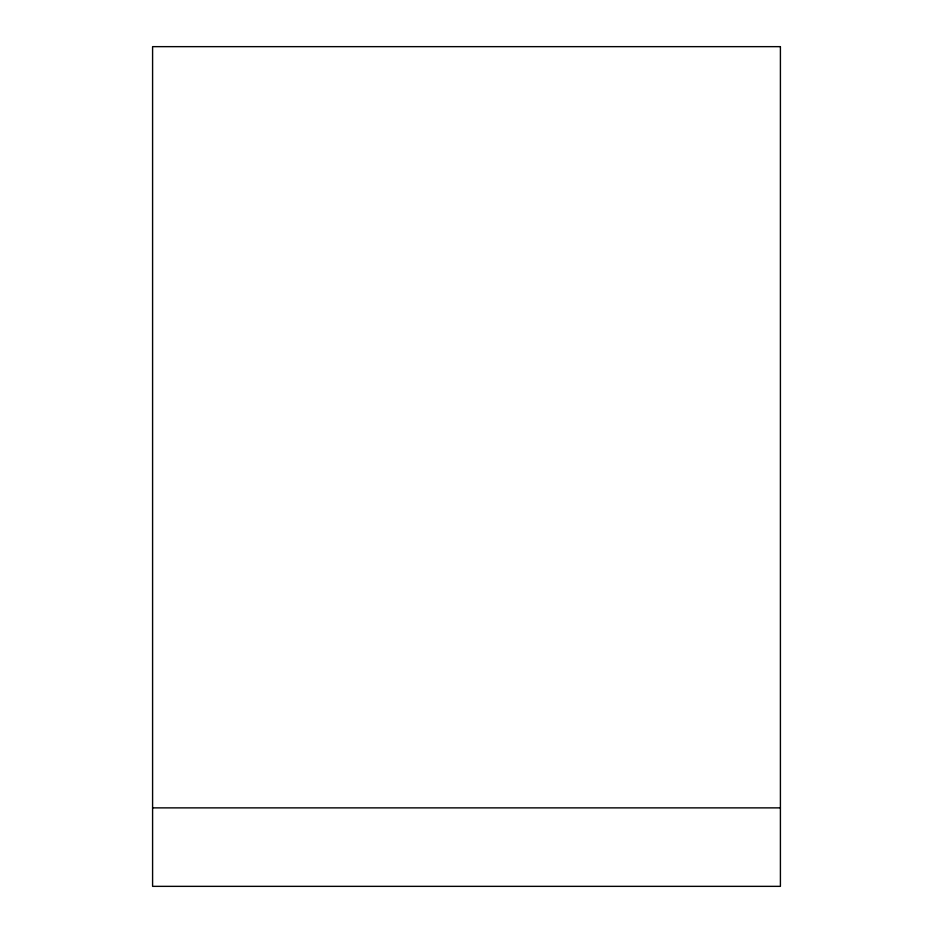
<?xml version="1.0" encoding="UTF-8"?>
<svg xmlns="http://www.w3.org/2000/svg" width="933" height="933" viewBox="0 0 933 933"><rect width="100%" height="100%" fill="white"/><g stroke="black" fill="none" stroke-linecap="round" stroke-linejoin="round"><path stroke-width="1.4" d="M152.592 807.873L780.408 807.873M780.408 46.65L152.592 46.65L152.592 886.35L780.408 886.35L780.408 46.65"/></g></svg>
